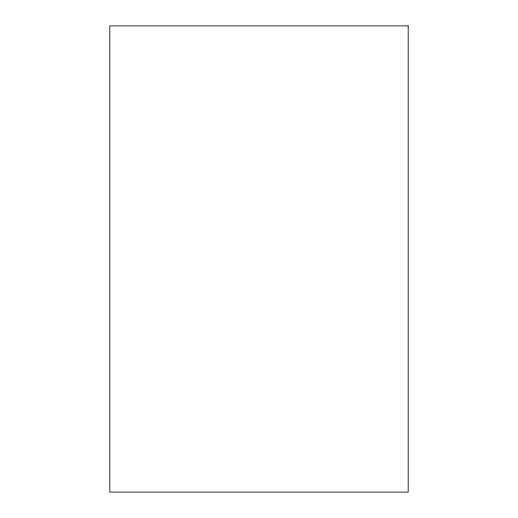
<?xml version="1.0" encoding="UTF-8"?>
<svg xmlns="http://www.w3.org/2000/svg" width="518" height="518" viewBox="0 0 518 518"><rect width="100%" height="100%" fill="white"/><g stroke="black" fill="none" stroke-linecap="round" stroke-linejoin="round"><path stroke-width="0.78" d="M408.184 25.9L109.816 25.9L109.816 492.1L408.184 492.1L408.184 25.9"/></g></svg>
